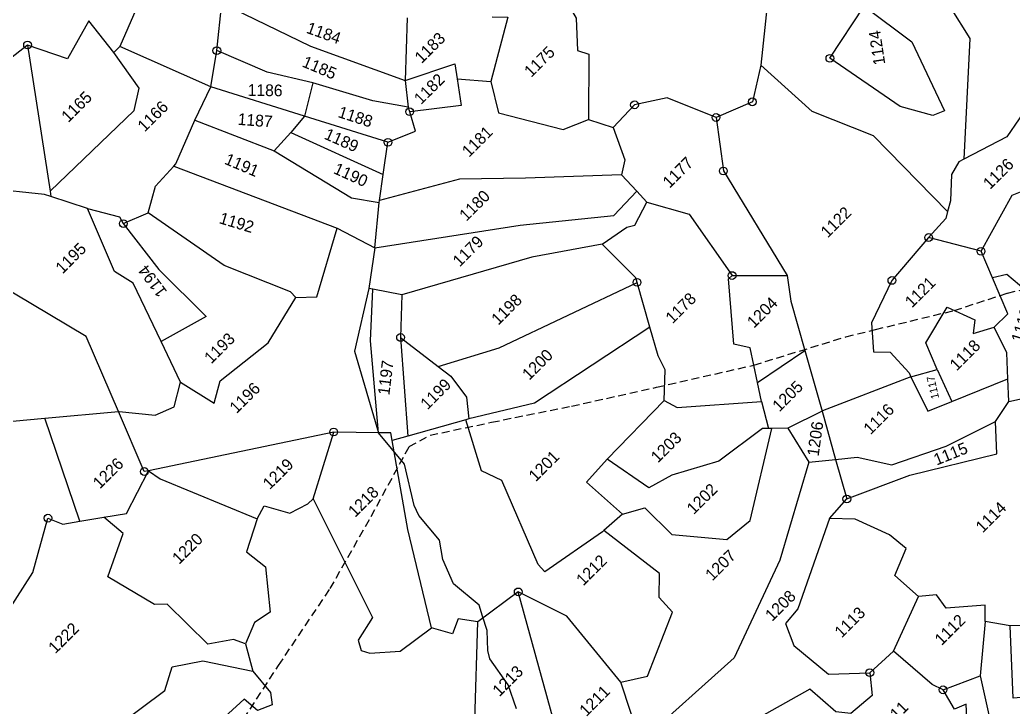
# Model space of a CAD drawing. Header units: metres. Extents: x 302481 to 307962, y 1946667 to 1951250.
# Drawn here: x 304150 to 304775, y 1947762 to 1948194 of the extents above; entities that cross this region are included whole.
import ezdxf

# ---------------------------------------------------------------- set-up
doc = ezdxf.new("R2010")
doc.units = ezdxf.units.M
doc.linetypes.add('DASHED', pattern=[0.75, 0.5, -0.25])
for name, color, linetype in [('LINE_FOOTPATH', 1, 'DASHED'), ('LINE_WATER', 4, 'Continuous'), ('POLY_PARCEL', 6, 'Continuous'), ('SYM_STONE', 1, 'Continuous'), ('TEXT_PARCEL', 7, 'Continuous')]:
    doc.layers.add(name, color=color, linetype=linetype)
doc.styles.add('TEXT_MAP', font='')
doc.styles.get('TEXT_MAP').set_extended_font_data('Kruti Dev 050')

# ---------------------------------------------------------------- blocks, each defined once
blk = doc.blocks.new('STONE')
blk.add_circle((0, 0), 0.8510231522929323)

msp = doc.modelspace()

# ---------------------------------------------------------------- linework, layer by layer
at = {"layer": 'LINE_FOOTPATH', "ltscale": 10}
msp.add_lwpolyline([(304286.8254174823, 1947748.025813635), (304312.9449037174, 1947788.046892092), (304345.3647251576, 1947836.377302484), (304371.1170444181, 1947881.648422569), (304395.0727975015, 1947925.642844365), (304408.1899522608, 1947932.811306289), (304446.8541383408, 1947940.923829926), (304497.1874825237, 1947951.060455359), (304550.6422429672, 1947962.88232034), (304611.7092577694, 1947976.841698662), (304669.5965376496, 1947994.603232016), (304688.2181327818, 1947999.195086672), (304737.6794739803, 1948011.165844389), (304771.2657762384, 1948022.085671718), (304784.9865770908, 1948025.352011383)], dxfattribs=at)
at = {"layer": 'LINE_WATER'}
msp.add_lwpolyline([(304462.5393986683, 1947760.831621068), (304457.2574500768, 1947775.981728631), (304445.6886355598, 1947792.210673077), (304444.4261060217, 1947797.43740227), (304444.0405658213, 1947810.125466565), (304441.0838676058, 1947818.980538675), (304438.9739145795, 1947825.91482887), (304422.9183171457, 1947839.380808624), (304416.1440890366, 1947854.640525657), (304414.1575918058, 1947866.798733999), (304401.0937573733, 1947882.284377208), (304398.2357697403, 1947888.687089904), (304392.1352945045, 1947914.50042433), (304375.7509387163, 1947934.333983735)], dxfattribs=at)
at = {"layer": 'POLY_PARCEL'}
for points in [[(304251.8191773221, 1948266.123260238), (304213.1008715834, 1948177.133413767)], [(304625.7157022897, 1948247.629620453), (304604.8274053028, 1948230.811603875), (304620.1504546888, 1948202.842904848), (304616.1746852202, 1948165.398903402)], [(304491.5881658308, 1948209.490025604), (304500.0659269681, 1948194.849188705), (304500.8084581792, 1948174.498449735), (304507.9573997296, 1948172.181816399), (304507.8232486574, 1948131.110130365)], [(304720.5917705344, 1948210.663935144), (304735.1132418104, 1948201.832846342), (304747.4438500935, 1948182.048842634), (304743.8638763065, 1948106.286002289)], [(304274.1326116044, 1948174.450554571), (304277.3285224736, 1948204.393323374)], [(304277.3285224736, 1948204.393323374), (304332.9135316936, 1948177.287529391), (304392.5789808193, 1948155.799310404)], [(304393.7888368499, 1948195.063722955), (304392.5789808193, 1948155.799310404)], [(304447.2968364684, 1948195.705463285), (304457.0918168304, 1948195.460519837), (304446.4412787631, 1948155.031394997)], [(304209.464969649, 1948173.366029745), (304193.6762961904, 1948193.176126772), (304180.3119466789, 1948169.347186065), (304155.1258735098, 1948178.003096899)], [(304155.1258735098, 1948178.003096899), (304139.5342202792, 1948165.653305409), (304139.3260852415, 1948148.139641142), (304112.998292461, 1948141.307123827)], [(304155.1258735098, 1948178.003096899), (304169.2507618396, 1948086.109384879)], [(304213.1008715834, 1948177.133413767), (304209.464969649, 1948173.366029745)], [(304270.3921379596, 1948151.805786198), (304213.1008715834, 1948177.133413767)], [(304169.2507618396, 1948086.109384879), (304222.1434664801, 1948136.905023018), (304225.2084499113, 1948150.789438578), (304209.464969649, 1948173.366029745)], [(304270.3921379596, 1948151.805786198), (304274.1326116044, 1948174.450554571)], [(304334.5721871229, 1948154.140791277), (304305.7589983726, 1948160.962517792), (304274.1326116044, 1948174.450554571)], [(304392.5789808193, 1948155.799310404), (304423.7578526651, 1948166.264150465), (304425.2117087189, 1948156.796014649)], [(304616.1746852202, 1948165.398903402), (304610.8005971257, 1948142.288132329), (304588.0083033014, 1948132.458459017)], [(304733.5876961136, 1948073.374372635), (304687.0709772352, 1948120.917275406), (304648.3205923354, 1948136.263855006), (304616.1746852202, 1948165.398903402)], [(304425.2117087189, 1948156.796014649), (304427.8028164096, 1948139.921607129), (304395.3849945283, 1948136.050061304)], [(304425.2117087189, 1948156.796014649), (304446.4412787631, 1948155.031394997)], [(304260.3587408355, 1948130.838813328), (304270.3921379596, 1948151.805786198)], [(304329.1489827307, 1948133.359040034), (304270.3921379596, 1948151.805786198)], [(304334.5721871229, 1948154.140791277), (304329.1489827307, 1948133.359040034)], [(304394.5019175112, 1948138.927522175), (304372.1391491126, 1948142.930565028), (304334.5721871229, 1948154.140791277)], [(304392.5789808193, 1948155.799310404), (304394.5019175112, 1948138.927522175)], [(304446.4412787631, 1948155.031394997), (304451.1966247736, 1948135.400169509), (304491.9555176031, 1948124.992251082), (304507.8232486574, 1948131.110130365)], [(304794.0579056414, 1948154.291989963), (304770.7764186356, 1948120.389160642), (304743.8638763065, 1948106.286002289)], [(304588.0083033014, 1948132.458459017), (304557.2199292304, 1948144.802624698), (304536.7333719535, 1948140.387472003), (304523.240039669, 1948126.101257297)], [(304395.3849945283, 1948136.050061304), (304394.5019175112, 1948138.927522175)], [(304329.1489827307, 1948133.359040034), (304320.7141230069, 1948123.087157559)], [(304381.7042722069, 1948116.859275822), (304329.1489827307, 1948133.359040034)], [(304381.7042722069, 1948116.859275822), (304399.100314212, 1948123.943883921), (304395.3849945283, 1948136.050061304)], [(304507.8232486574, 1948131.110130365), (304523.240039669, 1948126.101257297)], [(304588.0083033014, 1948132.458459017), (304592.5951935863, 1948098.851081027), (304632.7951080892, 1948033.153740232)], [(304247.0341748046, 1948101.944092015), (304248.3414024888, 1948103.383587829), (304260.3587408355, 1948130.838813328)], [(304260.3587408355, 1948130.838813328), (304310.2715496002, 1948111.565167247)], [(304523.240039669, 1948126.101257297), (304530.7034129156, 1948105.737236989), (304528.6195350476, 1948096.469048011)], [(304320.7141230069, 1948123.087157559), (304310.2715496002, 1948111.565167247)], [(304320.7141230069, 1948123.087157559), (304378.6185860122, 1948096.633577901)], [(304378.6185860122, 1948096.633577901), (304381.7042722069, 1948116.859275822)], [(304310.2715496002, 1948111.565167247), (304358.7915216377, 1948081.876409859), (304376.1452048589, 1948078.973394274)], [(304743.8638763065, 1948106.286002289), (304740.7275862647, 1948104.642471381), (304736.0311907735, 1948096.568656095), (304735.4390110495, 1948080.044035195), (304733.5876961136, 1948073.374372635)], [(304230.8778480282, 1948072.61751346), (304235.6130073881, 1948089.367306124), (304247.0341748046, 1948101.944092015)], [(304247.0341748046, 1948101.944092015), (304349.8465506723, 1948062.938296696)], [(304376.3328266097, 1948080.313031953), (304378.6185860122, 1948096.633577901)], [(304528.6195350476, 1948096.469048011), (304468.1023323545, 1948094.229758686), (304426.6190249454, 1948093.623378312), (304376.3328266097, 1948080.313031953)], [(304528.6195350476, 1948096.469048011), (304538.2306313617, 1948086.129718931)], [(304754.6079709465, 1948048.354342253), (304774.25529256, 1948083.594186801), (304805.5943899769, 1948096.199353612), (304807.8305065148, 1948093.760083109)], [(304169.7677098541, 1948082.746223993), (304165.7147025056, 1948084.057027047), (304130.0688775769, 1948087.799035086)], [(304169.2507618396, 1948086.109384879), (304169.7677098541, 1948082.746223993)], [(304192.8185398905, 1948075.291241609), (304169.7677098541, 1948082.746223993)], [(304373.558765281, 1948050.498657595), (304464.908135023, 1948064.803388421), (304523.7936163349, 1948070.883224242), (304538.2306313617, 1948086.129718931)], [(304538.2306313617, 1948086.129718931), (304544.5567666264, 1948079.324252399)], [(304192.8185398905, 1948075.291241609), (304212.9711678941, 1948070.05040981), (304215.3276871005, 1948065.778936545)], [(304239.1558301188, 1947991.624457436), (304221.6020287415, 1948028.250532455), (304209.8647396713, 1948035.679120973), (304192.8185398905, 1948075.291241609)], [(304373.558765281, 1948050.498657595), (304376.1452048589, 1948078.973394274)], [(304376.1452048589, 1948078.973394274), (304376.3328266097, 1948080.313031953)], [(304516.4045577189, 1948052.807877393), (304531.8101451807, 1948063.418820799), (304536.8550456725, 1948064.715688883), (304544.5567666264, 1948079.324252399)], [(304544.5567666264, 1948079.324252399), (304571.1044185348, 1948071.741959786), (304598.1107025594, 1948033.105863164)], [(304215.3276871005, 1948065.778936545), (304230.8778480282, 1948072.61751346)], [(304323.8857853077, 1948019.270905904), (304320.4551623808, 1948022.892247458), (304278.6832126807, 1948039.326424304), (304230.8778480282, 1948072.61751346)], [(304733.5876961136, 1948073.374372635), (304732.3494246816, 1948068.913298801), (304721.6541014994, 1948057.007223267)], [(304215.3276871005, 1948065.778936545), (304237.7525275527, 1948036.815066702), (304267.3919803044, 1948007.449144042), (304239.1558301188, 1947991.624457436)], [(304323.8857853077, 1948019.270905904), (304336.9686373556, 1948019.761382455), (304349.8465506723, 1948062.938296696)], [(304349.8465506723, 1948062.938296696), (304373.558765281, 1948050.498657595)], [(304721.6541014994, 1948057.007223267), (304698.5407715235, 1948030.044965159), (304685.6964146998, 1948003.37358071), (304687.0681527611, 1947985.137423231), (304697.5220055478, 1947984.867863822), (304709.3038578881, 1947972.025179027), (304710.5230004732, 1947969.529439489)], [(304754.6079709465, 1948048.354342253), (304721.6541014994, 1948057.007223267)], [(304373.558765281, 1948050.498657595), (304369.6889856877, 1948025.032379092)], [(304516.4045577189, 1948052.807877393), (304472.0714938557, 1948044.65102457), (304390.4088106044, 1948021.05989923)], [(304538.2936072471, 1948028.841710385), (304537.4936512439, 1948031.607925533), (304516.4045577189, 1948052.807877393)], [(304761.7654752163, 1948031.582286935), (304754.6079709465, 1948048.354342253)], [(304614.0131900869, 1947965.864345692), (304609.4134523114, 1947987.780330263), (304599.0901690656, 1947989.916546954), (304595.7394541977, 1948030.995137053), (304598.1107025594, 1948033.105863164)], [(304598.1107025594, 1948033.105863164), (304632.7951080892, 1948033.153740232)], [(304632.7951080892, 1948033.153740232), (304635.0672284206, 1948016.954289745), (304643.8032622058, 1947986.067881742)], [(304844.9779993389, 1947980.650203451), (304833.8705913024, 1947990.920245093), (304818.6772427345, 1947993.633606141), (304770.8154049302, 1948033.672800352), (304761.7654752163, 1948031.582286935)], [(304762.8535135761, 1948000.731904446), (304771.4060727907, 1948008.991642251), (304761.7654752163, 1948031.582286935)], [(304212.2774522686, 1947947.6752257), (304191.9953635419, 1947994.828730293), (304135.1648378382, 1948028.607559447)], [(304369.6889856877, 1948025.032379092), (304360.7822097521, 1947985.634265854), (304375.7509387163, 1947934.333983735)], [(304372.1712905997, 1948024.556462605), (304369.6889856877, 1948025.032379092)], [(304413.2820568038, 1947975.995651781), (304451.7250283267, 1947987.743736515), (304538.2936072471, 1948028.841710385)], [(304546.4268380245, 1948000.717330963), (304538.2936072471, 1948028.841710385)], [(304251.3315974893, 1947966.02376463), (304272.3770218678, 1947952.934048594), (304276.2097357316, 1947967.040404993), (304306.408361352, 1947990.733373632), (304323.8857853077, 1948019.270905904)], [(304375.7509387163, 1947934.333983735), (304370.7420964008, 1947992.097599051), (304372.1712905997, 1948024.556462605)], [(304390.4088106044, 1948021.05989923), (304372.1712905997, 1948024.556462605)], [(304390.4088106044, 1948021.05989923), (304389.6327030342, 1947994.210531451)], [(304726.9837410813, 1947973.981665061), (304719.8203579932, 1947990.92246022), (304733.210361477, 1948013.174433408), (304750.733630253, 1948005.298810403), (304749.64787516, 1947996.775419641), (304762.8535135761, 1948000.731904446)], [(304546.4268380245, 1948000.717330963), (304473.7778782053, 1947952.952917966), (304432.4960578047, 1947943.005729537)], [(304555.4135602601, 1947954.655932344), (304556.036451078, 1947973.883856594), (304551.6467788331, 1947982.666989111), (304546.4268380245, 1948000.717330963)], [(304771.446427078, 1947968.153241047), (304770.7036657874, 1947984.474297065), (304762.8535135761, 1948000.731904446)], [(304389.6327030342, 1947994.210531451), (304394.1210049521, 1947932.125694541)], [(304389.6327030342, 1947994.210531451), (304413.2820568038, 1947975.995651781)], [(304251.3315974893, 1947966.02376463), (304239.1558301188, 1947991.624457436)], [(304772.0971649615, 1947953.8542602), (304782.5603525508, 1947956.323237226), (304786.5369172655, 1947992.533386338), (304820.1222889861, 1947967.637186222)], [(304614.0131900869, 1947965.864345692), (304643.8032622058, 1947986.067881742)], [(304643.8032622058, 1947986.067881742), (304654.6174228908, 1947947.83421789)], [(304413.2820568038, 1947975.995651781), (304421.2237138422, 1947969.878938032), (304430.9918995285, 1947956.778397178), (304432.4960578047, 1947943.005729537)], [(304710.5230004732, 1947969.529439489), (304654.9762440575, 1947948.012401438), (304654.6174228908, 1947947.83421789)], [(304710.5230004732, 1947969.529439489), (304726.9837410813, 1947973.981665061)], [(304710.5230004732, 1947969.529439489), (304721.0491265366, 1947947.98112404), (304736.2267112304, 1947954.056132245)], [(304726.9837410813, 1947973.981665061), (304736.2267112304, 1947954.056132245)], [(304212.2774522686, 1947947.6752257), (304212.6518734796, 1947947.709303071), (304235.4572734395, 1947945.270221884), (304247.3608957091, 1947950.660739021), (304251.3315974893, 1947966.02376463)], [(304616.5215405133, 1947953.913018909), (304614.0131900869, 1947965.864345692)], [(304736.2267112304, 1947954.056132245), (304771.446427078, 1947968.153241047)], [(304772.0971649615, 1947953.8542602), (304771.446427078, 1947968.153241047)], [(304519.5103201913, 1947917.699856183), (304555.4135602601, 1947954.655932344)], [(304555.4135602601, 1947954.655932344), (304563.5509479474, 1947950.097133243), (304616.5215405133, 1947953.913018909)], [(304616.5215405133, 1947953.913018909), (304621.065959787, 1947937.022600959)], [(304763.6556487055, 1947941.487107186), (304772.0971649615, 1947953.8542602)], [(304166.0421741409, 1947943.467193107), (304212.2774522686, 1947947.6752257)], [(304231.1040494917, 1947910.480145941), (304228.5089234384, 1947909.938937258), (304212.2774522686, 1947947.6752257)], [(304654.6174228908, 1947947.83421789), (304633.0821447913, 1947937.140221451)], [(304654.6174228908, 1947947.83421789), (304663.1779849734, 1947917.568193314)], [(304127.3455582736, 1947939.945280242), (304166.0421741409, 1947943.467193107)], [(304188.0995741803, 1947878.702988389), (304166.0421741409, 1947943.467193107)], [(304430.6251324937, 1947942.475287717), (304394.1210049521, 1947932.125694541)], [(304432.4960578047, 1947943.005729537), (304430.6251324937, 1947942.475287717)], [(304517.4283317868, 1947872.889247742), (304516.5620156312, 1947872.135091699), (304480.4363362426, 1947846.958791516), (304476.0980517454, 1947851.494577968), (304453.2860830752, 1947904.298927303), (304440.420926936, 1947910.418687704), (304430.6251324937, 1947942.475287717)], [(304663.1779849734, 1947917.568193314), (304676.7088931547, 1947919.007491812), (304698.4735662732, 1947914.110548863), (304732.6146656433, 1947925.991308188), (304763.6556487055, 1947941.487107186)], [(304670.2127976893, 1947892.696483665), (304709.7158541083, 1947907.678174288), (304764.5222171461, 1947921.011641576), (304763.6556487055, 1947941.487107186)], [(304347.6242371397, 1947934.780213031), (304231.1040494917, 1947910.480145941)], [(304334.6865290161, 1947892.84971998), (304347.6242371397, 1947934.780213031)], [(304375.7509387163, 1947934.333983735), (304347.6242371397, 1947934.780213031)], [(304384.3277694946, 1947929.349131734), (304383.4671254009, 1947934.211566661), (304375.7509387163, 1947934.333983735)], [(304394.1210049521, 1947932.125694541), (304384.3277694946, 1947929.349131734)], [(304621.065959787, 1947937.022600959), (304617.2128776647, 1947936.984885043), (304589.7641762467, 1947916.378678441), (304560.2382611809, 1947907.600309536), (304545.7124433341, 1947899.601306444), (304519.5103201913, 1947917.699856183)], [(304529.1346095642, 1947883.079938629), (304543.1991746388, 1947887.131042714), (304560.2069559656, 1947870.411449122), (304594.6963754119, 1947867.20554675), (304609.5382447559, 1947879.093664401), (304623.0230092257, 1947937.041757548)], [(304623.0230092257, 1947937.041757548), (304621.065959787, 1947937.022600959)], [(304633.0821447913, 1947937.140221451), (304623.0230092257, 1947937.041757548)], [(304633.0821447913, 1947937.140221451), (304646.2676282385, 1947915.769418928)], [(304409.0795921469, 1947811.816264502), (304394.2212005202, 1947873.453593827), (304384.3277694946, 1947929.349131734)], [(304519.5103201913, 1947917.699856183), (304506.5646280479, 1947903.322844333), (304529.1346095642, 1947883.079938629)], [(304646.2676282385, 1947915.769418928), (304628.0255763782, 1947854.34208499), (304599.4745838223, 1947792.80212318), (304540.5249998942, 1947740.116255791)], [(304646.2676282385, 1947915.769418928), (304663.1779849734, 1947917.568193314)], [(304663.1779849734, 1947917.568193314), (304670.2127976893, 1947892.696483665)], [(304203.1845987514, 1947881.25910008), (304217.2672416363, 1947883.645361234), (304231.1040494917, 1947910.480145941)], [(304231.1040494917, 1947910.480145941), (304238.5500769103, 1947905.335515909), (304299.573212509, 1947880.24289609)], [(304299.573212509, 1947880.24289609), (304303.9236210212, 1947888.2935099), (304320.001383055, 1947883.694850963), (304331.2633388033, 1947889.599154322), (304334.6865290161, 1947892.84971998)], [(304334.6865290161, 1947892.84971998), (304371.9802101515, 1947818.1338356), (304363.0178843876, 1947804.01609486), (304364.9538094606, 1947797.488198142), (304370.3848434547, 1947795.73770976), (304389.3088514665, 1947797.005085849), (304409.0795921469, 1947811.816264502)], [(304659.2214515945, 1947880.522073234), (304670.2127976893, 1947892.696483665)], [(304188.0995741803, 1947878.702988389), (304203.1845987514, 1947881.25910008)], [(304292.115425555, 1947801.764322328), (304284.5125467302, 1947804.389009872), (304268.4099515108, 1947801.376304424), (304242.8310020445, 1947826.653337692), (304235.0014383225, 1947826.451370304), (304205.6992758168, 1947843.689432505), (304215.1398329847, 1947871.071856902), (304203.1845987514, 1947881.25910008)], [(304529.1346095642, 1947883.079938629), (304517.4283317868, 1947872.889247742)], [(304077.9227281269, 1947784.252831238), (304113.7170709437, 1947776.893655679), (304158.4879414309, 1947846.469296859), (304167.9225517986, 1947880.635296537), (304177.2333647255, 1947876.861742131), (304188.0995741803, 1947878.702988389)], [(304299.573212509, 1947880.24289609), (304292.7384170843, 1947859.392393164), (304304.668658956, 1947850.017607376), (304307.6202529762, 1947821.52331941), (304297.812889806, 1947815.01865957), (304292.115425555, 1947801.764322328)], [(304659.2214515945, 1947880.522073234), (304639.4330126196, 1947823.620513946), (304631.6864003642, 1947814.425738972), (304636.9930577958, 1947800.60014008), (304658.6529993452, 1947782.69727425), (304684.668022343, 1947783.517114116)], [(304715.1931721568, 1947831.498516536), (304700.3626742512, 1947844.533939004), (304707.4501695568, 1947861.508798293), (304697.0239829635, 1947870.241634451), (304675.4620713508, 1947880.05437785), (304659.2214515945, 1947880.522073234)], [(304528.0769132879, 1947777.60346449), (304544.8653622977, 1947781.370577262), (304560.5509840799, 1947821.483979694), (304552.1755766086, 1947830.784413044), (304552.3495794171, 1947845.838458859), (304517.4283317868, 1947872.889247742)], [(304463.6046810355, 1947834.298135599), (304438.1530217221, 1947815.430414606)], [(304485.4952837676, 1947754.599736603), (304463.6046810355, 1947834.298135599)], [(304528.0769132879, 1947777.60346449), (304494.1722598551, 1947819.053562597), (304463.6046810355, 1947834.298135599)], [(304699.460654051, 1947796.991856568), (304715.1931721568, 1947831.498516536)], [(304757.0845795991, 1947815.60925322), (304757.1803562539, 1947825.877064019), (304732.7180576045, 1947824.120723192), (304726.5843193326, 1947832.409466428), (304715.1931721568, 1947831.498516536)], [(304438.1530217221, 1947815.430414606), (304425.9000054663, 1947817.383757904), (304422.3217855552, 1947807.869597997), (304409.0795921469, 1947811.816264502)], [(304436.377913557, 1947753.489466119), (304438.1530217221, 1947815.430414606)], [(304757.0845795991, 1947815.60925322), (304754.0896615498, 1947781.645094908)], [(304772.8824747922, 1947812.964368283), (304757.0845795991, 1947815.60925322)], [(304797.0926908152, 1947813.30495008), (304772.8824747922, 1947812.964368283)], [(304804.7908827597, 1947770.024692407), (304774.7874642666, 1947767.470292118), (304772.8824747922, 1947812.964368283)], [(304292.115425555, 1947801.764322328), (304296.8368081553, 1947784.542107546)], [(304684.668022343, 1947783.517114116), (304699.460654051, 1947796.991856568)], [(304730.7229209607, 1947772.768845459), (304723.8693328593, 1947776.043131224), (304699.460654051, 1947796.991856568)], [(304168.9504082464, 1947713.936672011), (304170.4843813814, 1947719.310057698), (304241.5158433234, 1947772.244436479), (304246.1136903074, 1947787.123886508), (304265.4262082931, 1947790.945674092), (304296.8368081553, 1947784.542107546)], [(304296.8368081553, 1947784.542107546), (304307.9595539961, 1947771.14797437), (304308.899360464, 1947763.426124983), (304299.6512743458, 1947759.86014068), (304291.4028215026, 1947766.907163693), (304274.1190098086, 1947751.087809443), (304285.9184409315, 1947733.832340039), (304191.3802121943, 1947674.477715754)], [(304684.668022343, 1947783.517114116), (304686.2392604426, 1947769.201069789), (304672.7601632709, 1947757.777331128)], [(304730.7229209607, 1947772.768845459), (304754.0896615498, 1947781.645094908)], [(304754.0896615498, 1947781.645094908), (304766.1327179242, 1947726.883234807)], [(304540.5249998942, 1947740.116255791), (304528.0769132879, 1947777.60346449)], [(304672.7601632709, 1947757.777331128), (304663.3668829622, 1947758.85380266), (304646.9228838403, 1947773.261479133), (304559.9519802844, 1947724.458087067)], [(304746.8740976965, 1947727.374501375), (304745.2803725982, 1947763.816113152), (304737.8909429889, 1947760.570555439), (304730.7229209607, 1947772.768845459)]]:
    msp.add_lwpolyline(points, dxfattribs=at)
msp.add_lwpolyline([(304659.5652631698, 1948169.652086778), (304681.0469882656, 1948202.48076697), (304711.1520661926, 1948179.966486818), (304731.6696592243, 1948136.634640096), (304724.2956419075, 1948133.775454929), (304703.6563899862, 1948139.38557031)], close=True, dxfattribs=at)

# ---------------------------------------------------------------- block references
at = {"layer": 'SYM_STONE', "xscale": 2.862570097236071, "yscale": 2.862570097236071, "zscale": 2.862570097236071, "rotation": 44.8498280447801}
for p in [(304155.1258735098, 1948178.003096899), (304274.1326116044, 1948174.450554571), (304659.5652631698, 1948169.652086778), (304536.7333719535, 1948140.387472003), (304610.8005971257, 1948142.288132329), (304395.3849945283, 1948136.050061304), (304588.0083033014, 1948132.458459017), (304381.7042722069, 1948116.859275822), (304592.5951935863, 1948098.851081027), (304215.3276871005, 1948065.778936545), (304721.6541014994, 1948057.007223267), (304754.6079709465, 1948048.354342253), (304538.2936072471, 1948028.841710385), (304598.1107025594, 1948033.105863164), (304698.5407715235, 1948030.044965159), (304389.6327030342, 1947994.210531451), (304347.6242371397, 1947934.780213031), (304228.5089234384, 1947909.938937258), (304670.2127976893, 1947892.696483665), (304167.9225517986, 1947880.635296537), (304463.6046810355, 1947834.298135599), (304684.668022343, 1947783.517114116), (304730.7229209607, 1947772.768845459)]:
    msp.add_blockref('STONE', p, dxfattribs=at)

# ---------------------------------------------------------------- texts
at = {"layer": 'TEXT_PARCEL', "style": 'TEXT_MAP'}
for s, height, rotation, p in [('1184', 7.360894535749895, 340.3458052630651, (304329.8215696821, 1948185.785812922)), ('1183', 7.360894535749895, 44.84982804529508, (304402.8949232819, 1948166.028452891)), ('1124', 7.360894535749895, 98.71157025862456, (304694.4444778347, 1948165.96203302)), ('1175', 7.360894535749895, 44.84982804529508, (304471.7674245322, 1948157.272139835)), ('1185', 7.360894535749895, 337.1853554443088, (304327.1777275382, 1948164.648109203)), ('1182', 7.360894535749895, 44.84982804529508, (304402.5023334967, 1948140.132441977)), ('1186', 7.360894535749895, 359.061336044492, (304293.477996218, 1948146.083932476)), ('1165', 7.360894535749895, 44.84982804529508, (304180.7595745297, 1948128.939267599)), ('1166', 7.360894535749895, 44.84982804529508, (304228.7117212377, 1948122.959403389)), ('1188', 7.360894535749895, 342.2338115490558, (304349.7739454452, 1948132.789533905)), ('1187', 7.360894535749895, 355.4926289822478, (304287.0502046207, 1948127.869623015)), ('1189', 7.360894535749895, 336.1279841167043, (304341.0749978917, 1948119.275710644)), ('1181', 7.360894535749895, 44.84982804529508, (304432.6642939122, 1948107.093172053)), ('1191', 7.360894535749895, 336.9152669198535, (304278.3772023125, 1948103.514595666)), ('1177', 7.360894535749895, 44.84982804529508, (304558.8183824373, 1948087.676569748)), ('1126', 7.360894535749895, 44.84982804529508, (304760.2485324601, 1948086.852827492)), ('1190', 7.360894535749895, 335.6498995953692, (304346.8988770293, 1948097.613068999)), ('1180', 7.360894535749895, 44.84982804529508, (304430.9754337687, 1948066.851453418)), ('1122', 7.360894535749895, 44.84982804529508, (304658.1942531979, 1948056.443393048)), ('1192', 7.360894535749895, 343.1856329230615, (304275.0934607722, 1948066.093652548)), ('1179', 7.360894535749895, 44.84982804529508, (304426.8431883631, 1948038.190251374)), ('1195', 7.360894535749895, 44.84982804529508, (304177.1362514058, 1948033.787081091)), ('1194', 7.360894535749895, 126.7077524049059, (304243.2164584417, 1948023.003423894)), ('1121', 7.360894535749895, 44.84982804529508, (304711.1497697858, 1948012.415574702)), ('1198', 7.360894535749895, 44.84982804529508, (304451.0989974467, 1948001.572832892)), ('1178', 7.360894535749895, 44.84982804529508, (304560.6189058851, 1948002.41663764)), ('1204', 7.360894535749895, 44.84982804529508, (304611.8679903485, 1947999.695251356)), ('1119', 7.360894535749895, 73.42510737899539, (304780.4327139864, 1947990.546658197)), ('1193', 7.360894535749895, 44.84982804529508, (304270.6243261471, 1947977.21527044)), ('1118', 7.360894535749895, 44.84982804529508, (304739.295593367, 1947972.869668036)), ('1200', 7.360894535749895, 44.84982804529508, (304470.5217386857, 1947966.906819181)), ('1197', 7.360894535749895, 82.80802634046321, (304382.5667990278, 1947957.577720082)), ('1117', 4.907263023833264, 102.5879899884981, (304728.2571681365, 1947956.143119765)), ('1196', 7.360894535749895, 44.84982804529508, (304286.5484531848, 1947945.999956973)), ('1199', 7.360894535749895, 44.84982804529508, (304406.5386221232, 1947948.395064383)), ('1205', 7.360894535749895, 44.84982804529508, (304627.7934667645, 1947947.074950421)), ('1116', 7.360894535749895, 44.84982804529508, (304685.0901934151, 1947932.669532361)), ('1206', 7.360894535749895, 81.95723318719216, (304652.4468642827, 1947919.170072734)), ('1203', 7.360894535749895, 44.84982804529508, (304551.429913681, 1947914.970832425)), ('1115', 7.360894535749895, 21.8843091353374, (304726.6447041724, 1947913.655062516)), ('1226', 7.360894535749895, 44.84982804529508, (304200.5945155434, 1947898.629731357)), ('1201', 7.360894535749895, 44.84982804529508, (304474.5942747407, 1947903.144544166)), ('1219', 7.360894535749895, 44.84982804529508, (304307.4150988236, 1947898.212396185)), ('1218', 7.360894535749895, 44.84982804529508, (304361.0742890257, 1947880.788154375)), ('1202', 7.360894535749895, 44.84982804529508, (304573.9671102213, 1947882.51795291)), ('1114', 7.360894535749895, 44.84982804529508, (304755.6241269326, 1947871.015760657)), ('1220', 7.360894535749895, 44.84982804529508, (304250.4447181998, 1947851.275269778)), ('1212', 7.360894535749895, 44.84982804529508, (304504.4966936596, 1947837.69985972)), ('1207', 7.360894535749895, 44.84982804529508, (304585.6176684983, 1947840.826750903)), ('1208', 7.360894535749895, 44.84982804529508, (304623.2705396572, 1947815.445196306)), ('1113', 7.360894535749895, 44.84982804529508, (304666.9236292513, 1947804.995364085)), ('1112', 7.360894535749895, 44.84982804529508, (304729.8359644413, 1947800.276307557)), ('1222', 7.360894535749895, 44.84982804529508, (304172.5807071542, 1947795.059222746)), ('1213', 7.360894535749895, 44.84982804529508, (304451.829565702, 1947768.103958332)), ('1211', 7.360894535749895, 44.84982804529508, (304506.4562966358, 1947755.57078431)), ('1111', 7.360894535749895, 44.84982804529508, (304693.9385793312, 1947745.617366352))]:
    msp.add_text(s, height=height, rotation=rotation, dxfattribs=at).set_placement(p)

doc.saveas('drawing.dxf')
